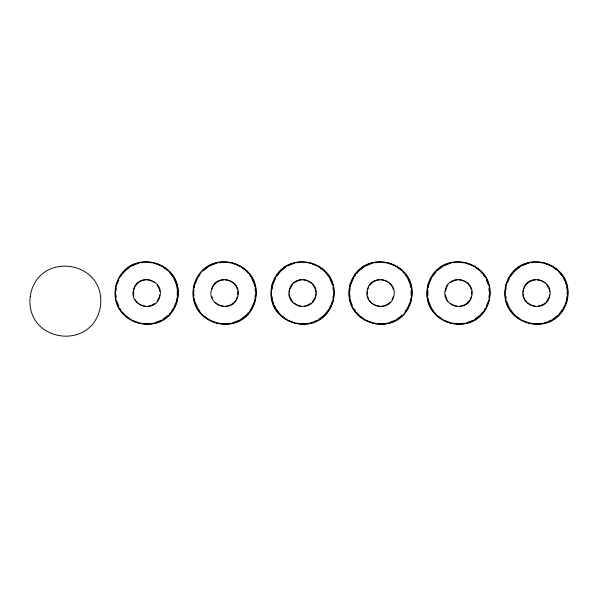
<?xml version="1.0" encoding="UTF-8"?>
<svg xmlns="http://www.w3.org/2000/svg" width="598" height="598" viewBox="0 0 598 598"><rect width="100%" height="100%" fill="white"/><g stroke="black" fill="none" stroke-linecap="round" stroke-linejoin="round"><path stroke-width="0.9" d="M115.937 291.263L116.289 288.595M133.698 290.464L133.698 295.629M159.517 296.488L159.748 294.769M176.687 300.166L177.038 297.498M177.277 295.718L177.277 290.374M193.782 292.16L194.014 290.374M194.365 287.705L194.604 285.926M237.705 294.769L237.705 291.323M254.531 301.063L254.763 299.277M254.995 297.498L255.346 294.829M272.09 289.484L272.441 286.816M289.387 292.183L289.731 289.604M315.43 296.488L315.774 293.91M332.839 298.387L333.071 296.608M349.808 291.263L350.166 288.595M350.398 286.816L350.63 285.037M367.456 291.323L367.456 294.769M410.557 300.166L410.796 298.387M411.147 295.718L411.147 290.374M427.884 290.374L427.884 295.718M428.235 287.705L428.474 285.926M445.413 291.323L446.975 286.397L448.029 285.014M471.575 294.769L471.575 291.323M488.865 297.498L489.224 294.829M505.96 289.484L506.192 287.705M523.257 292.183L523.601 289.604M549.3 296.488L549.532 294.769M566.59 299.277L566.941 296.608M567.181 294.829L567.181 291.263M117.103 284.207L118.823 280.058M133.817 289.604L134.812 287.197M159.188 297.296L157.132 301.078M173.824 307.701L176.574 301.063M195.06 284.207L197.811 277.569L200.001 274.714M211.774 289.604C213.269 284.282 218.18 280.066 223.764 279.857M236.479 298.895L237.473 296.488M254.187 301.893L251.437 308.531L249.792 310.661M272.673 285.037L275.424 278.399M290.06 288.804L292.646 284.327M315.101 297.296L312.515 301.766M329.737 307.701L330.769 305.212M331.456 303.552L332.488 301.063M350.974 284.207L353.724 277.569M367.688 289.604L368.682 287.197M392.056 299.703L393.387 296.488M407.694 307.701L409.757 302.723M428.587 285.037L431.337 278.399M470.349 298.895L471.344 296.488M486.338 306.041L488.058 301.893M507.575 282.548L509.294 278.399M523.93 288.804L524.596 287.197M548.971 297.296L546.385 301.766M563.608 307.701L564.639 305.212M565.327 303.552L566.358 301.063M120.4 276.852L121.491 275.431M122.59 274.004L124.773 271.156L129.759 267.328M135.141 286.397L137.256 283.639L140.014 281.523L142.421 280.529M169.107 314.227L170.198 312.799M171.29 311.379L173.48 308.531M235.619 300.39L234.035 302.453L231.276 304.569L228.87 305.563M248.155 312.799L246.518 314.937L240.815 319.31M276.859 276.141L280.686 271.156L285.672 267.328M329.393 308.531L324.475 314.937L318.771 319.31M354.27 276.852L355.362 275.431M357.006 273.293L358.643 271.156L363.629 267.328M369.542 285.702L371.126 283.639L373.885 281.523L376.291 280.529M405.16 311.379L407.35 308.531M431.681 277.569L436.054 271.866M470.013 299.703L467.905 302.453L465.147 304.569L462.74 305.563M482.571 312.089L480.388 314.937L474.685 319.31M484.216 309.951L485.307 308.531M510.184 276.852L514.557 271.156L520.26 266.783M524.932 286.397L527.04 283.639L529.798 281.523L532.205 280.529M558.891 314.227L563.264 308.531M154.695 303.515L150.913 305.563M203.44 270.61L207.715 267.328M162.858 319.31L167.844 315.482M293.865 283.108L298.335 280.529M311.296 302.984L306.826 305.563M389.948 302.453L387.19 304.569L384.783 305.563M437.317 270.61L443.013 266.237M396.728 319.31L401.714 315.482M450.466 282.585L455.048 280.193L457.634 279.857M545.167 302.984L543.104 304.569L538.17 306.124M551.932 319.863L557.628 315.482M131.186 266.237L138.654 263.142M209.143 266.237L216.611 263.142M287.93 265.893L294.567 263.142M154.68 322.95L161.318 320.207M365.057 266.237L372.524 263.142M232.637 322.95L240.104 319.863M443.843 265.893L450.481 263.142M310.594 322.95L313.083 321.918M314.742 321.231L317.232 320.207M521.8 265.893L528.438 263.142M388.55 322.95L396.018 319.863M466.507 322.95L473.145 320.207M544.464 322.95L546.953 321.918M548.613 321.231L551.102 320.207M141.322 262.791L143.101 262.552M219.279 262.791L221.955 262.44M143.221 280.193L145.807 279.857M297.236 262.791L299.022 262.552M375.193 262.791L376.979 262.552M299.135 280.193L301.721 279.857M453.149 262.791L454.936 262.552M148.386 306.124L150.113 305.899M377.091 280.193L379.678 279.857M531.106 262.791L532.893 262.552M225.483 306.236L228.07 305.899M148.446 323.772L144.888 323.772M150.225 323.54L152.901 323.189M304.3 306.124L306.026 305.899M533.005 280.193L535.591 279.857M226.403 323.772L222.845 323.772M228.182 323.54L230.858 323.189M381.397 306.236L383.983 305.899M304.36 323.772L300.801 323.772M306.139 323.54L308.815 323.189M459.354 306.236L461.94 305.899M382.316 323.772L378.758 323.772M384.095 323.54L386.771 323.189M460.273 323.772L456.715 323.772M462.052 323.54L464.728 323.189M538.23 323.772L534.672 323.772M540.009 323.54L542.685 323.189M540.009 262.552L541.795 262.791M462.052 262.552L463.839 262.791M537.31 279.857L539.897 280.193L543.104 281.523L545.167 283.108M383.206 262.44L385.882 262.791M459.354 279.857L461.94 280.193M306.139 262.552L307.925 262.791M381.397 279.857C386.981 280.066 391.892 284.282 393.387 289.604M228.182 262.552L229.968 262.791M533.005 305.899L535.591 306.236M303.44 279.857L306.026 280.193M150.225 262.552L152.012 262.791M455.048 305.899L456.775 306.124M225.483 279.857L228.07 280.193M530.217 323.189L532.893 323.54M377.091 305.899L379.678 306.236M147.527 279.857L150.113 280.193L154.695 282.585M452.26 323.189L454.936 323.54M299.135 305.899L300.861 306.124M374.303 323.189L376.979 323.54M221.178 305.899L223.764 306.236M296.346 323.189L299.022 323.54M143.221 305.899L145.807 306.236M218.39 323.189L221.058 323.54M140.433 323.189L143.101 323.54M544.464 263.142L551.102 265.893M466.507 263.142L473.975 266.237M532.205 305.563L527.735 302.984M462.74 280.529L465.147 281.523L467.905 283.639L470.013 286.397M388.55 263.142L396.018 266.237M521.8 320.207L524.289 321.231M525.948 321.918L528.438 322.95M454.248 305.563L450.466 303.515M310.594 263.142L317.232 265.893M443.843 320.207L450.481 322.95M376.291 305.563L373.885 304.569L371.126 302.453L369.542 300.39M306.826 280.529L311.296 283.108M232.637 263.142L240.104 266.237M365.886 320.207L372.524 322.95M298.335 305.563L293.865 302.984M228.87 280.529L231.276 281.523L234.035 283.639L236.143 286.397M154.68 263.142L161.318 265.893M287.93 320.207L290.419 321.231M292.078 321.918L294.567 322.95M220.378 305.563L217.971 304.569L215.213 302.453M209.143 319.863L216.611 322.95M140.014 304.569L142.421 305.563M132.016 320.207L138.654 322.95M551.932 266.237L558.345 271.156L562.718 276.852M475.403 267.328L480.388 271.156L482.571 274.004M520.26 319.31L514.557 314.937L509.638 308.531M397.446 267.328L401.714 270.61M437.317 315.482L442.303 319.31M318.771 266.783L324.475 271.156L328.848 276.852M364.346 319.31L358.643 314.937L357.006 312.799M241.525 267.328L246.518 271.156L248.155 273.293M286.39 319.31L280.686 314.937L275.768 308.531M162.148 266.237L167.844 270.61M204.157 316.036L208.433 319.31M139.327 304.038L137.256 302.453L135.141 299.703M130.476 319.31L124.773 314.937L122.59 312.089M546.385 284.327L548.971 288.804M524.932 299.703L526.517 301.766M483.67 275.431L484.761 276.852M448.029 301.078L446.975 299.703L445.413 294.769M431.681 308.531L433.871 311.379M434.963 312.799L436.054 314.227M402.977 271.866L404.069 273.293M405.16 274.714L407.35 277.569M353.724 308.531L355.362 310.661M312.515 284.327L315.101 288.804M292.646 301.766L290.06 297.296M249.792 275.431L250.891 276.852M200.001 311.379L197.811 308.531L195.06 301.893M169.107 271.866L173.48 277.569M157.132 285.014L159.188 288.804M119.854 308.531L120.946 309.951M563.608 278.399L564.639 280.888M565.327 282.548L566.358 285.037M523.93 297.296L524.596 298.895M506.543 301.063L509.294 307.701M486.338 280.058L488.058 284.207M470.349 287.197L471.344 289.604M428.587 301.063L431.337 307.701M407.694 278.399L410.445 285.037M367.688 296.488L368.682 298.895M350.974 301.893L352.349 305.212M329.737 278.399L332.488 285.037M272.673 301.063L273.705 303.552M274.392 305.212L275.424 307.701M251.437 277.569L254.187 284.207M236.479 287.197L237.473 289.604M211.774 296.488L212.44 298.096M173.824 278.399L176.574 285.037M117.103 301.893L118.823 306.041M566.59 286.816L566.941 289.484M549.3 289.604L549.532 291.323M523.257 293.91L523.601 296.488M505.96 296.608L506.192 298.387M488.865 288.595L489.224 291.263M428.235 298.387L428.474 300.166M410.557 285.926L410.796 287.705M349.808 294.829L350.166 297.498M350.398 299.277L350.63 301.063M332.839 287.705L333.071 289.484M315.43 289.604L315.774 292.183M289.387 293.91L289.731 296.488M272.09 296.608L272.441 299.277M254.531 285.037L254.763 286.816M254.995 288.595L255.346 291.263M193.782 293.939L194.014 295.718M194.365 298.387L194.604 300.166M176.687 285.926L177.038 288.595M159.517 289.604L159.748 291.323M115.937 294.829L116.289 297.498M30.206 296.526C24.952 342.863 93.58 351.901 100.501 305.78C105.749 259.435 37.128 250.405 30.206 296.526M116.094 284.857C106.437 325.237 165.414 341.039 177.24 301.235C186.897 260.855 127.92 245.053 116.094 284.857M116.431 284.947C106.878 324.886 165.205 340.509 176.896 301.145C186.456 261.206 128.129 245.584 116.431 284.947M133.504 289.522C128.742 306.565 155.428 313.718 159.83 296.578C164.585 279.528 137.906 272.382 133.504 289.522M194.051 284.857C184.393 325.237 243.371 341.039 255.197 301.235C264.854 260.855 205.876 245.053 194.051 284.857M194.387 284.947C184.834 324.886 243.162 340.509 254.853 301.145C264.413 261.206 206.086 245.584 194.387 284.947M211.46 289.522C206.699 306.565 233.384 313.718 237.787 296.578C242.541 279.528 215.863 272.382 211.46 289.522M272.008 284.857C262.35 325.237 321.328 341.039 333.153 301.235C342.811 260.855 283.833 245.053 272.008 284.857M272.344 284.947C262.791 324.886 321.119 340.509 332.817 301.145C342.37 261.206 284.043 245.584 272.344 284.947M289.417 289.522C284.655 306.565 311.341 313.718 315.744 296.578C320.498 279.528 293.82 272.382 289.417 289.522M349.965 284.857C340.307 325.237 399.285 341.039 411.11 301.235C420.768 260.855 361.79 245.053 349.965 284.857M350.301 284.947C340.748 324.886 399.075 340.509 410.774 301.145C420.327 261.206 361.999 245.584 350.301 284.947M367.374 289.522C362.62 306.565 389.298 313.718 393.701 296.578C398.455 279.528 371.777 272.382 367.374 289.522M427.921 284.857C418.264 325.237 477.241 341.039 489.067 301.235C498.725 260.855 439.747 245.053 427.921 284.857M428.258 284.947C418.705 324.886 477.032 340.509 488.73 301.145C498.284 261.206 439.956 245.584 428.258 284.947M445.331 289.522C440.577 306.565 467.255 313.718 471.658 296.578C476.412 279.528 449.733 272.382 445.331 289.522M505.878 284.857C496.22 325.237 555.198 341.039 567.024 301.235C576.681 260.855 517.704 245.053 505.878 284.857M506.214 284.947C496.661 324.886 554.989 340.509 566.687 301.145C576.24 261.206 517.913 245.584 506.214 284.947M523.287 289.522C518.533 306.565 545.212 313.718 549.614 296.578C554.368 279.528 527.69 272.382 523.287 289.522"/></g></svg>
